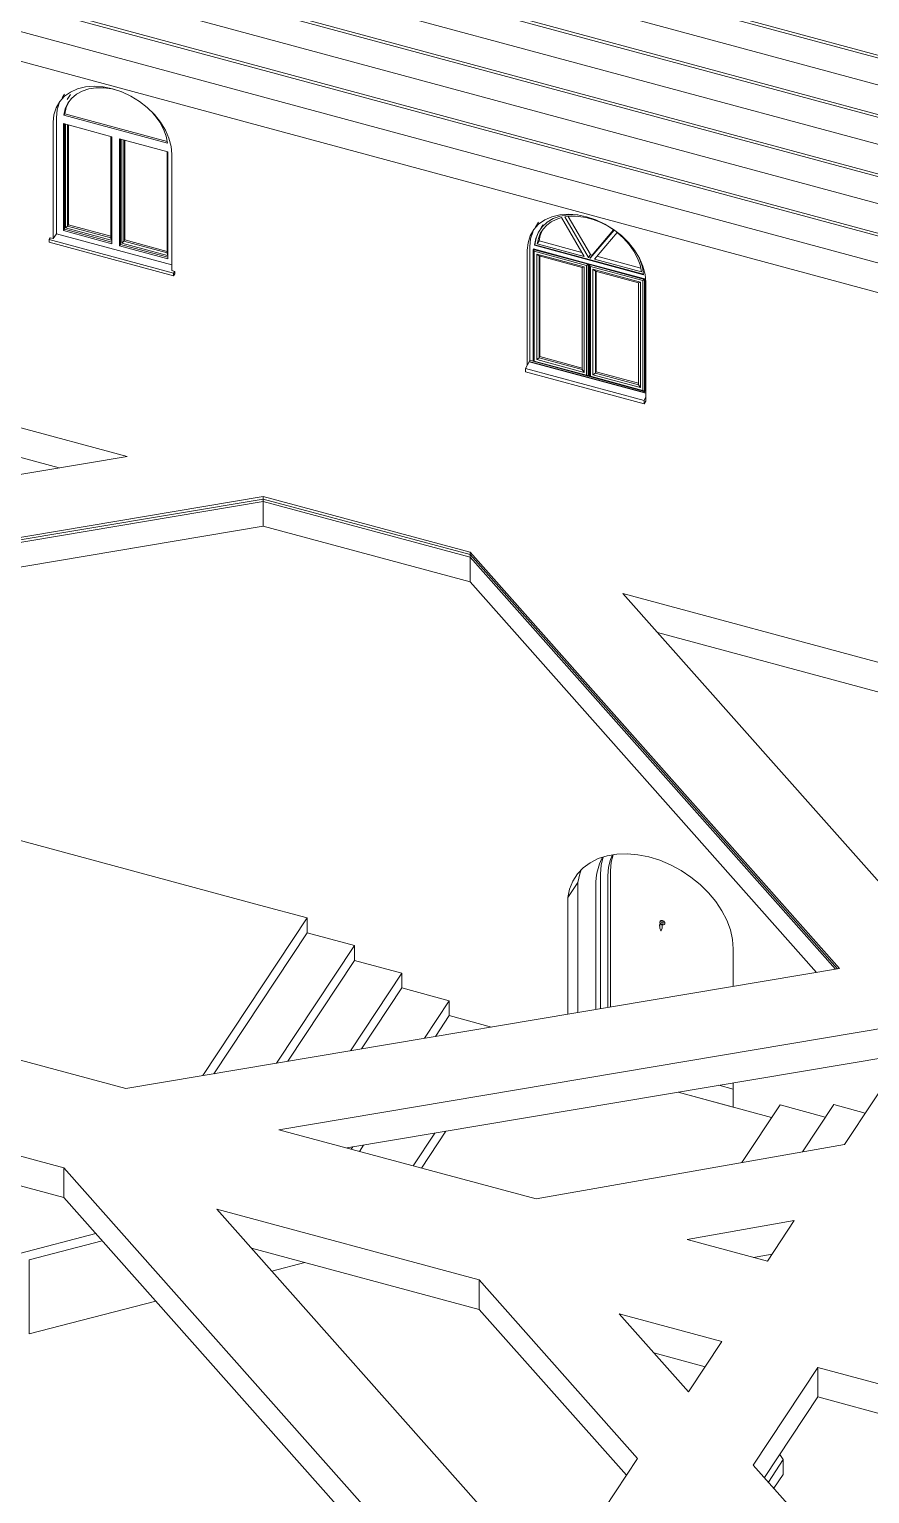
# Model space of a CAD drawing. Header units: millimetres. Extents: x -40531 to 31993, y -28732 to 45416.
# Drawn here: x 964 to 7495, y -4014 to 7371 of the extents above; entities that cross this region are included whole.
import ezdxf

# ---------------------------------------------------------------- set-up
doc = ezdxf.new("R2010")
doc.units = ezdxf.units.MM
for name, color, linetype, lineweight in [('A-DOOR', 31, 'Continuous', 9), ('A-DOOR-FRAM', 31, 'Continuous', 9), ('A-FLOR', 192, 'Continuous', 9), ('A-GENM', 13, 'Continuous', 9), ('A-GLAZ', 151, 'Continuous', 9), ('A-GLAZ-CURT', 52, 'Continuous', 9), ('A-ROOF', 132, 'Continuous', 9), ('A-WALL', 113, 'Continuous', 9), ('I-WALL', 2, 'Continuous', 9), ('S-FNDN', 32, 'Continuous', 9)]:
    doc.layers.add(name, color=color, linetype=linetype, lineweight=lineweight)

# ---------------------------------------------------------------- blocks, each defined once
blk = doc.blocks.new('Family7 - Family7-230587-3D Section')
at = {"layer": 'A-GENM'}
for p, q in [((841, 4289), (1724, 4051)), ((1724, 4051), (555, 3854)), ((1197, 3962), (841, 4058)), ((254, 3313), (2782, 3738)), ((2782, 3738), (4389, 3305)), ((2782, 3719), (2782, 3738)), ((2782, 3508), (2782, 3719)), ((2782, 3508), (254, 3082)), ((4389, 3075), (2782, 3508)), ((4389, 3305), (7259, 69)), ((4389, 3287), (4389, 3305)), ((4389, 3075), (4389, 3287)), ((7081, 39), (4389, 3075)), ((7096, 1272), (5577, 2985)), ((5577, 2985), (7615, 2436)), ((7615, 2205), (5846, 2682)), ((8046, 201), (7096, 1272)), ((7259, 69), (1715, -864)), ((1715, -864), (43, -413)), ((2903, -1184), (7660, -384)), ((7800, -541), (7300, -1298)), ((7660, -615), (3431, -1326)), ((-374, -1048), (1232, -1481)), ((4903, -1722), (2903, -1184)), ((1232, -1711), (-374, -1278)), ((7300, -1298), (4903, -1722)), ((1232, -1481), (4103, -4717)), ((1232, -1711), (1232, -1481)), ((3925, -4747), (1232, -1711)), ((4890, -4585), (2421, -1801)), ((2421, -1801), (4459, -2350)), ((6076, -2038), (6909, -1891)), ((6909, -1891), (6701, -2207)), ((6701, -2207), (6076, -2038)), ((4459, -2581), (2690, -2104)), ((6737, -2152), (6593, -2178)), ((4459, -2350), (5691, -3739)), ((4459, -2350), (4459, -2581)), ((5604, -3871), (4459, -2581)), ((6087, -3223), (5548, -2616)), ((5548, -2616), (6346, -2831)), ((6346, -2831), (6087, -3223)), ((6216, -3027), (5817, -2919)), ((6590, -3791), (7091, -3032)), ((7091, -3032), (8234, -3340)), ((7091, -3262), (7091, -3032)), ((7091, -3262), (6677, -3889)), ((7700, -3426), (7091, -3262)), ((5691, -3739), (5163, -4539)), ((7005, -4259), (6590, -3791))]:
    blk.add_line(p, q, dxfattribs=at)
blk = doc.blocks.new('Arch - 750 x 2100 mm 3-252550-3D Section')
at = {"layer": 'A-DOOR'}
for p, q in [((5865, 387), (5863, 409)), ((5867, 437), (5866, 435)), ((5877, 428), (5867, 410)), ((5871, 365), (5870, 368)), ((5872, 414), (5873, 413)), ((5873, 413), (5874, 413)), ((5873, 363), (5873, 363)), ((5875, 364), (5875, 364)), ((5879, 403), (5889, 421)), ((5890, 423), (5890, 422)), ((5901, 415), (5902, 417))]:
    blk.add_line(p, q, dxfattribs=at)
for points in [[(5862, 406, 0), (5862, 407, 0), (5862, 407, 0), (5862, 408, 0), (5862, 409, 0), (5863, 409, 0), (5863, 410, 0), (5863, 410, 0), (5863, 411, 0), (5863, 411, 0)], [(5862, 406, 0), (5862, 400, 0), (5863, 394, 0), (5864, 387, 0), (5865, 382, 0), (5867, 376, 0), (5869, 371, 0), (5871, 366, 0), (5871, 364, 0)], [(5863, 409, 0), (5863, 410, 0), (5864, 412, 0), (5865, 413, 0), (5867, 414, 0), (5869, 414, 0), (5872, 414, 0)], [(5902, 420, 0), (5902, 425, 0), (5900, 429, 0), (5897, 433, 0), (5893, 436, 0), (5888, 439, 0), (5883, 440, 0), (5879, 441, 0), (5874, 440, 0), (5870, 439, 0), (5867, 436, 0), (5865, 433, 0), (5865, 429, 0)], [(5865, 429, 0), (5865, 425, 0), (5867, 421, 0), (5870, 417, 0)], [(5866, 435, 0), (5868, 438, 0), (5871, 441, 0), (5875, 442, 0), (5880, 443, 0), (5884, 442, 0), (5889, 440, 0), (5894, 438, 0), (5898, 434, 0), (5901, 430, 0), (5903, 426, 0), (5903, 422, 0)], [(5872, 364, 0), (5872, 364, 0), (5872, 365, 0), (5871, 365, 0)], [(5871, 364, 0), (5871, 364, 0), (5871, 364, 0), (5871, 364, 0), (5872, 364, 0), (5872, 364, 0), (5872, 364, 0), (5872, 364, 0), (5872, 364, 0), (5872, 364, 0), (5872, 364, 0), (5872, 364, 0), (5872, 363, 0), (5872, 363, 0), (5872, 363, 0), (5872, 363, 0), (5872, 363, 0), (5872, 363, 0), (5872, 363, 0), (5872, 363, 0), (5872, 363, 0), (5873, 363, 0), (5873, 363, 0), (5873, 363, 0), (5873, 363, 0), (5873, 363, 0), (5873, 363, 0), (5873, 363, 0), (5873, 363, 0), (5873, 363, 0), (5873, 363, 0), (5873, 363, 0), (5873, 363, 0), (5873, 363, 0), (5873, 363, 0), (5873, 363, 0), (5873, 363, 0), (5873, 363, 0), (5873, 363, 0), (5873, 363, 0), (5873, 363, 0), (5873, 363, 0), (5874, 363, 0), (5874, 363, 0), (5874, 363, 0), (5874, 363, 0), (5874, 363, 0), (5874, 363, 0), (5874, 363, 0), (5874, 363, 0), (5874, 363, 0), (5874, 363, 0), (5874, 363, 0), (5874, 364, 0), (5874, 364, 0), (5874, 364, 0), (5874, 364, 0), (5874, 364, 0), (5874, 364, 0), (5875, 364, 0), (5875, 364, 0), (5875, 364, 0), (5875, 364, 0), (5875, 364, 0)], [(5874, 413, 0), (5877, 412, 0), (5879, 411, 0), (5881, 410, 0), (5882, 408, 0), (5883, 406, 0), (5883, 404, 0)], [(5875, 364, 0), (5874, 364, 0), (5874, 364, 0)], [(5883, 404, 0), (5881, 383, 0), (5875, 364, 0)], [(5878, 429, 0), (5879, 430, 0), (5880, 430, 0), (5882, 430, 0), (5883, 430, 0), (5885, 430, 0), (5887, 429, 0), (5888, 428, 0), (5889, 426, 0), (5890, 425, 0), (5890, 423, 0)], [(5883, 409, 0), (5888, 409, 0), (5893, 409, 0), (5897, 411, 0), (5900, 413, 0), (5902, 417, 0), (5902, 420, 0)], [(5903, 422, 0), (5903, 418, 0), (5901, 415, 0), (5899, 414, 0)]]:
    blk.add_polyline3d(points, dxfattribs=at)
at = {"layer": 'A-DOOR-FRAM'}
for p, q in [((5424, 936), (5408, 875)), ((5408, 873), (5402, 804)), ((5402, -244), (5402, 804)), ((5481, 829), (5481, -230)), ((5459, 790), (5459, -234))]:
    blk.add_line(p, q, dxfattribs=at)
for points in [[(5459, 790, 0), (5464, 856, 0), (5481, 918, 0), (5497, 954, 0)], [(5502, 954, 0), (5487, 895, 0), (5481, 829, 0)]]:
    blk.add_polyline3d(points, dxfattribs=at)
blk = doc.blocks.new('System Panel - Glazed-251413-3D Section')
at = {"layer": 'A-GLAZ-CURT'}
for p, q in [((2782, 3719), (254, 3294)), ((254, 3275), (2782, 3700)), ((4389, 3287), (2782, 3719)), ((2782, 3700), (2782, 3719)), ((2782, 3700), (4389, 3267)), ((254, 3294), (-1258, 1003)), ((-1250, 995), (254, 3275)), ((254, 3275), (254, 3294)), ((7245, 66), (4389, 3287)), ((4389, 3267), (4389, 3287)), ((4389, 3267), (7230, 64))]:
    blk.add_line(p, q, dxfattribs=at)
blk = doc.blocks.new('Arched _2_ - Arched _2_ 2-V33-3D Section')
at = {"layer": 'A-GLAZ'}
for p, q in [((1237, 6866), (1218, 6837)), ((1268, 6840), (1258, 6825)), ((1283, 6863), (1268, 6840)), ((1681, 6885), (1683, 6884)), ((1174, 6686), (1174, 5782)), ((1230, 5806), (1230, 6638)), ((1230, 6638), (1605, 6536)), ((1232, 6703), (1239, 6714)), ((2038, 6485), (1232, 6703)), ((1237, 6636), (1237, 5816)), ((1239, 6714), (2036, 6499)), ((1246, 6633), (1246, 5827)), ((1261, 5841), (1261, 6629)), ((1268, 5852), (1268, 6627)), ((1597, 6538), (1597, 5750)), ((1601, 5732), (1601, 6537)), ((1605, 6536), (1605, 5704)), ((1665, 5688), (1665, 6520)), ((1665, 6520), (2040, 6419)), ((1672, 6518), (1672, 5698)), ((1683, 6515), (1683, 5709)), ((1698, 5723), (1698, 6511)), ((1705, 5733), (1705, 6509)), ((2035, 6420), (2035, 5632)), ((2038, 5613), (2038, 6419)), ((2040, 6419), (2040, 5587)), ((1230, 5806), (1237, 5816)), ((1237, 5816), (1605, 5717)), ((1246, 5827), (1261, 5841)), ((1246, 5827), (1601, 5732)), ((1261, 5841), (1268, 5852)), ((1597, 5750), (1261, 5841)), ((1597, 5763), (1268, 5852)), ((1127, 5751), (1117, 5736)), ((1117, 5736), (2084, 5475)), ((1117, 5717), (1117, 5736)), ((2084, 5455), (1117, 5717)), ((1150, 5744), (1127, 5751)), ((1174, 5782), (1150, 5744)), ((2071, 5540), (1174, 5782)), ((1605, 5704), (1230, 5806)), ((1601, 5732), (1597, 5750)), ((1672, 5698), (1665, 5688)), ((1672, 5698), (2040, 5599)), ((1683, 5709), (1698, 5723)), ((1683, 5709), (2038, 5613)), ((1698, 5723), (1705, 5733)), ((2035, 5632), (1698, 5723)), ((2035, 5644), (1705, 5733)), ((2040, 5587), (1665, 5688)), ((2038, 5613), (2035, 5632)), ((2094, 5489), (2071, 5496)), ((2084, 5475), (2094, 5489)), ((2084, 5475), (2084, 5455)), ((2094, 5470), (2084, 5455)), ((2094, 5489), (2094, 5470))]:
    blk.add_line(p, q, dxfattribs=at)
for points in [[(1232, 6703, 0), (1243, 6752, 0), (1263, 6796, 0), (1292, 6834, 0), (1330, 6866, 0), (1375, 6891, 0), (1426, 6908, 0), (1482, 6916, 0), (1542, 6916, 0), (1604, 6907, 0), (1652, 6895, 0)], [(1197, 6798, 0), (1180, 6744, 0), (1174, 6686, 0)], [(1268, 6803, 0), (1250, 6762, 0), (1239, 6714, 0)], [(1925, 6719, 0), (1940, 6701, 0), (1978, 6649, 0), (2007, 6595, 0), (2027, 6540, 0), (2038, 6485, 0)]]:
    blk.add_polyline3d(points, dxfattribs=at)
blk = doc.blocks.new('Arched _2_ - Arched _2_ 2-V34-3D Section')
at = {"layer": 'A-GLAZ'}
for p, q in [((5219, 5929), (5226, 5928)), ((4922, 5871), (4897, 5834)), ((4948, 5838), (4933, 5815)), ((4957, 5852), (4948, 5838)), ((5101, 5908), (5277, 5605)), ((5309, 5596), (5125, 5913)), ((5152, 5916), (5325, 5619)), ((5508, 5809), (5323, 5592)), ((5338, 5615), (5505, 5811)), ((4891, 5692), (4893, 5695)), ((4893, 5695), (5737, 5467)), ((4911, 5704), (4926, 5727)), ((5277, 5605), (4911, 5704)), ((4926, 5727), (5259, 5637)), ((5355, 5584), (5532, 5791)), ((4854, 5682), (4854, 4799)), ((4879, 5660), (4881, 5663)), ((4879, 4790), (4879, 5660)), ((4887, 5646), (4879, 5660)), ((4879, 5660), (5307, 5544)), ((5310, 5548), (4881, 5663)), ((4887, 4792), (4887, 5646)), ((5295, 5535), (4887, 5646)), ((5737, 5463), (4891, 5692)), ((4925, 5609), (4907, 5624)), ((4907, 5624), (4907, 4803)), ((5275, 5524), (4907, 5624)), ((4925, 5609), (4925, 4816)), ((5261, 5518), (4925, 5609)), ((4932, 4826), (4932, 5607)), ((5325, 5619), (5309, 5596)), ((5323, 5592), (5309, 5596)), ((5323, 5592), (5338, 5615)), ((5325, 5619), (5338, 5615)), ((5722, 5485), (5355, 5584)), ((5374, 5606), (5716, 5513)), ((5275, 5524), (5261, 5518)), ((5261, 4725), (5261, 5518)), ((5275, 4704), (5275, 5524)), ((5307, 5544), (5295, 5535)), ((5295, 5535), (5295, 4681)), ((5310, 5548), (5307, 5544)), ((5307, 5544), (5307, 4674)), ((5310, 4677), (5310, 5548)), ((5317, 5542), (5319, 5545)), ((5317, 4671), (5317, 5542)), ((5324, 5528), (5317, 5542)), ((5317, 5542), (5745, 5426)), ((5747, 5430), (5319, 5545)), ((5324, 4674), (5324, 5528)), ((5733, 5417), (5324, 5528)), ((5363, 5491), (5344, 5505)), ((5344, 5505), (5344, 4685)), ((5713, 5406), (5344, 5505)), ((5363, 5491), (5363, 4697)), ((5699, 5400), (5363, 5491)), ((5370, 4708), (5370, 5489)), ((5713, 5406), (5699, 5400)), ((5699, 4607), (5699, 5400)), ((5713, 4585), (5713, 5406)), ((5745, 5426), (5733, 5417)), ((5733, 5417), (5733, 4563)), ((5747, 5430), (5745, 5426)), ((5745, 5426), (5745, 4556)), ((5747, 4559), (5747, 5430)), ((4820, 4734), (4848, 4787)), ((4848, 4789), (4854, 4799)), ((4848, 4787), (4848, 4789)), ((5755, 4544), (4848, 4789)), ((5755, 4542), (4848, 4787)), ((4854, 4799), (4879, 4792)), ((4887, 4792), (4879, 4790)), ((5307, 4674), (4879, 4790)), ((5295, 4681), (4887, 4792)), ((4925, 4816), (4907, 4803)), ((4907, 4803), (5275, 4704)), ((4932, 4826), (4925, 4816)), ((4925, 4816), (5261, 4725)), ((5261, 4737), (4932, 4826)), ((4820, 4708), (4820, 4734)), ((5741, 4485), (4820, 4734)), ((5741, 4459), (4820, 4708)), ((5261, 4725), (5275, 4704)), ((5295, 4681), (5307, 4674)), ((5307, 4674), (5310, 4677)), ((5310, 4676), (5317, 4674)), ((5324, 4674), (5317, 4671)), ((5745, 4556), (5317, 4671)), ((5733, 4563), (5324, 4674)), ((5363, 4697), (5344, 4685)), ((5344, 4685), (5713, 4585)), ((5370, 4708), (5363, 4697)), ((5363, 4697), (5699, 4607)), ((5699, 4619), (5370, 4708)), ((5699, 4607), (5713, 4585)), ((5733, 4563), (5745, 4556)), ((5745, 4556), (5747, 4559)), ((5747, 4558), (5755, 4555)), ((5755, 4513), (5741, 4485)), ((5741, 4485), (5741, 4459)), ((5741, 4459), (5755, 4481))]:
    blk.add_line(p, q, dxfattribs=at)
for points in [[(4891, 5692, 0), (4900, 5745, 0), (4920, 5794, 0), (4949, 5836, 0), (4988, 5872, 0), (5035, 5900, 0), (5090, 5919, 0), (5150, 5929, 0), (5209, 5929, 0)], [(5101, 5908, 0), (5058, 5893, 0), (5019, 5873, 0), (4985, 5848, 0), (4957, 5818, 0), (4935, 5783, 0), (4920, 5745, 0), (4911, 5704, 0)], [(4950, 5806, 0), (4935, 5768, 0), (4926, 5727, 0)], [(5508, 5809, 0), (5456, 5843, 0), (5401, 5871, 0), (5345, 5892, 0), (5288, 5908, 0), (5231, 5916, 0), (5177, 5918, 0), (5125, 5913, 0)], [(4876, 5795, 0), (4859, 5741, 0), (4854, 5682, 0)], [(4922, 5796, 0), (4902, 5748, 0), (4893, 5695, 0)], [(5722, 5485, 0), (5711, 5539, 0), (5691, 5593, 0), (5662, 5647, 0), (5626, 5699, 0), (5582, 5747, 0), (5532, 5791, 0)], [(5693, 5614, 0), (5709, 5581, 0), (5728, 5521, 0), (5737, 5463, 0)]]:
    blk.add_polyline3d(points, dxfattribs=at)
blk = doc.blocks.new('POLYGON HOORNO1 - POLYGON HOORNO-266158-3D Section')
at = {"layer": 'A-ROOF'}
for p, q in [((11286, 4757), (178, 7756)), ((-82, 7618), (11498, 4492)), ((11498, 4261), (-82, 7387))]:
    blk.add_line(p, q, dxfattribs=at)
blk = doc.blocks.new('POLYGON HOORNO2 - POLYGON HOORNO-266412-3D Section')
at = {"layer": 'A-ROOF'}
for p, q in [((11286, 5219), (178, 8218)), ((-82, 8080), (11498, 4953)), ((11498, 4722), (-82, 7849))]:
    blk.add_line(p, q, dxfattribs=at)
blk = doc.blocks.new('POLYGON HOORNO3 - POLYGON HOORNO-266474-3D Section')
at = {"layer": 'A-ROOF'}
for p, q in [((11286, 5680), (178, 8679)), ((-82, 8541), (11498, 5415)), ((11498, 5184), (-82, 8310))]:
    blk.add_line(p, q, dxfattribs=at)
blk = doc.blocks.new('POLYGON HOORNO4 - POLYGON HOORNO-266536-3D Section')
at = {"layer": 'A-ROOF'}
for p, q in [((11286, 6141), (178, 9140)), ((-82, 9003), (11498, 5876)), ((11498, 5645), (-82, 8772))]:
    blk.add_line(p, q, dxfattribs=at)
blk = doc.blocks.new('POLYGON HOORNO5 - POLYGON HOORNO-266598-3D Section')
at = {"layer": 'A-ROOF'}
blk.add_line((11498, 6107), (-82, 9233), dxfattribs=at)

msp = doc.modelspace()

# ---------------------------------------------------------------- linework, layer by layer
at = {"layer": 'A-FLOR'}
for p, q in [((6733, -1089), (6006, -893)), ((6323, -839), (6434, -870)), ((4201, -1196), (4012, -1482))]:
    msp.add_line(p, q, dxfattribs=at)
at = {"layer": 'A-WALL'}
for p, q in [((1150, 5744), (1150, 6648)), ((2071, 6399), (2071, 5496)), ((4834, 4761), (4834, 5653)), ((5755, 5404), (5755, 4481)), ((5241, 805), (5227, 738)), ((5252, 837), (5241, 805)), ((5227, 738), (5149, 621)), ((5149, 621), (5163, 687)), ((5163, 687), (5188, 749)), ((5227, 738), (5227, -273)), ((5149, -286), (5149, 621)), ((6434, 222), (6434, -70)), ((6434, -1008), (6006, -893)), ((6323, -839), (6434, -870)), ((6434, -821), (6434, -1008))]:
    msp.add_line(p, q, dxfattribs=at)
for points in [[(1150, 6648, 0), (1155, 6707, 0), (1172, 6761, 0), (1200, 6809, 0), (1238, 6850, 0), (1284, 6883, 0), (1339, 6908, 0), (1401, 6923, 0), (1468, 6928, 0), (1538, 6923, 0), (1610, 6908, 0), (1682, 6884, 0), (1752, 6851, 0), (1819, 6810, 0), (1881, 6762, 0), (1936, 6708, 0), (1983, 6649, 0), (2021, 6587, 0), (2048, 6524, 0), (2065, 6461, 0), (2071, 6399, 0)], [(4834, 5653, 0), (4840, 5712, 0), (4857, 5766, 0), (4884, 5814, 0), (4922, 5855, 0), (4969, 5889, 0), (5024, 5913, 0), (5086, 5928, 0), (5153, 5933, 0), (5223, 5928, 0), (5295, 5913, 0), (5367, 5889, 0), (5437, 5856, 0), (5504, 5815, 0), (5566, 5767, 0), (5621, 5713, 0), (5667, 5654, 0), (5705, 5592, 0), (5733, 5529, 0), (5750, 5466, 0), (5755, 5404, 0)], [(5188, 749, 0), (5223, 804, 0), (5268, 852, 0), (5322, 892, 0), (5385, 924, 0), (5455, 946, 0), (5530, 959, 0), (5610, 962, 0), (5694, 954, 0), (5778, 937, 0), (5864, 911, 0), (5947, 876, 0), (6029, 832, 0), (6106, 780, 0), (6177, 722, 0), (6242, 658, 0), (6298, 590, 0), (6346, 518, 0), (6384, 444, 0), (6412, 369, 0), (6429, 295, 0), (6434, 222, 0)]]:
    msp.add_polyline3d(points, dxfattribs=at)
at = {"layer": 'I-WALL'}
for p, q in [((5366, -250), (5366, 741)), ((888, -2146), (1481, -1992)), ((1531, -2048), (964, -2195)), ((964, -2195), (964, -2772)), ((6823, -3748), (6708, -3923)), ((6823, -3748), (6797, -3708)), ((6823, -3864), (6823, -3748))]:
    msp.add_line(p, q, dxfattribs=at)
msp.add_polyline3d([(5366, 741, 0), (5368, 775, 0), (5374, 810, 0), (5384, 847, 0), (5396, 883, 0), (5411, 920, 0), (5418, 935, 0)], dxfattribs=at)
at = {"layer": 'S-FNDN'}
for p, q in [((2754, 562), (190, 1254)), ((2312, -763), (3122, 463)), ((3122, 463), (2754, 562)), ((3122, 347), (3122, 463)), ((3122, 347), (2398, -749)), ((3491, 248), (3122, 347)), ((2886, -667), (3491, 248)), ((3491, 132), (3491, 248)), ((3491, 132), (2972, -652)), ((3859, 33), (3491, 132)), ((3461, -570), (3859, 33)), ((3859, -82), (3859, 33)), ((3859, -82), (3546, -556)), ((4228, -182), (3859, -82)), ((4035, -473), (4228, -182)), ((4228, -297), (4228, -182)), ((4228, -297), (4121, -459)), ((4556, -386), (4228, -297)), ((6798, -991), (6502, -1440)), ((7150, -1086), (6798, -991)), ((7215, -989), (6972, -1356)), ((7461, -1055), (7215, -989)), ((3947, -1465), (4116, -1211)), ((3465, -1335), (3477, -1318)), ((3562, -1304), (3530, -1353)), ((3105, -2216), (2848, -2283)), ((1947, -2517), (964, -2772)), ((5834, -2939), (5823, -2921)), ((6823, -3864), (6751, -3972))]:
    msp.add_line(p, q, dxfattribs=at)

# ---------------------------------------------------------------- block references
at = {"layer": 'A-DOOR'}
msp.add_blockref('Arch - 750 x 2100 mm 3-252550-3D Section', (0, 0), dxfattribs=at)
at = {"layer": 'A-GENM'}
msp.add_blockref('Family7 - Family7-230587-3D Section', (0, 0), dxfattribs=at)
at = {"layer": 'A-GLAZ'}
for name in ['Arched _2_ - Arched _2_ 2-V33-3D Section', 'Arched _2_ - Arched _2_ 2-V34-3D Section']:
    msp.add_blockref(name, (0, 0), dxfattribs=at)
at = {"layer": 'A-GLAZ-CURT'}
msp.add_blockref('System Panel - Glazed-251413-3D Section', (0, 0), dxfattribs=at)
at = {"layer": 'A-ROOF'}
for name in ['POLYGON HOORNO3 - POLYGON HOORNO-266474-3D Section', 'POLYGON HOORNO2 - POLYGON HOORNO-266412-3D Section', 'POLYGON HOORNO1 - POLYGON HOORNO-266158-3D Section', 'POLYGON HOORNO5 - POLYGON HOORNO-266598-3D Section', 'POLYGON HOORNO4 - POLYGON HOORNO-266536-3D Section']:
    msp.add_blockref(name, (0, 0), dxfattribs=at)

doc.saveas('drawing.dxf')
